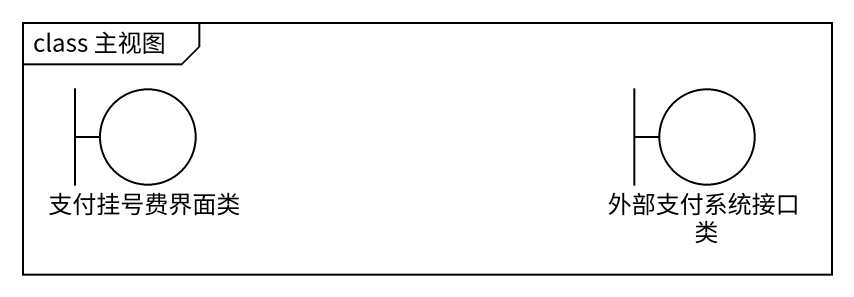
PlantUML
@startuml
mainframe class 主视图
boundary 支付挂号费界面类
boundary 外部支付系统接口类
@enduml
